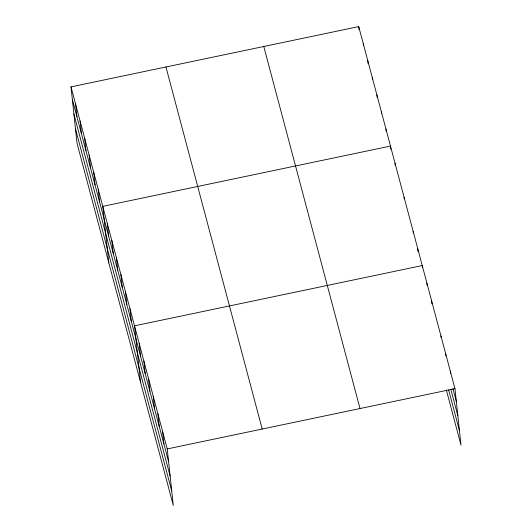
<?xml version="1.0" encoding="UTF-8"?>
<svg xmlns="http://www.w3.org/2000/svg" width="532" height="532" viewBox="0 0 532 532"><rect width="100%" height="100%" fill="white"/><g stroke="black" fill="none" stroke-linecap="round" stroke-linejoin="round"><path stroke-width="0.8" d="M71.009 86.876L167.241 448.928L173.279 505.4L77.04 143.347L71.009 86.876L358.721 26.6L454.96 388.653L460.991 445.124L446.335 389.969M167.241 448.928L454.96 388.653M452.918 388.566L456.316 401.354M450.85 389.417L457.859 415.798M448.616 389.916L459.449 430.681M263.779 46.49L360.011 408.543M165.951 66.985L262.19 429.038M72.365 99.577L168.597 461.63M73.908 114.021L170.14 476.074M75.497 128.904L171.736 490.956M450.285 371.063L450.538 373.451M445.61 353.481L445.863 355.861M440.935 335.898L441.108 337.481M431.585 300.726L431.924 303.898M426.91 283.137L427.169 285.524M422.408 267.144L422.242 265.554L134.523 325.83L140.554 382.302M417.7 248.484L418.039 251.663M413.164 231.42L413.337 233.003M404.094 197.279L404.26 198.868M395.017 163.144L395.269 165.525M390.821 149.253L390.481 146.074L102.762 206.356L108.801 262.828M385.946 129.01L386.199 131.391M381.404 111.939L381.577 113.529M376.869 94.876L377.122 97.256M372.334 77.805L372.5 79.394M367.798 60.734L368.137 63.913M363.256 43.671L363.429 45.253M358.721 26.6L359.06 29.779M162.566 431.346L163.923 444.047M157.891 413.756L159.254 426.458M153.216 396.174L154.579 408.875M148.548 378.584L149.904 391.293M143.873 361.002L145.229 373.703M139.198 343.419L140.554 356.121M129.988 308.76L131.344 321.468M125.446 291.696L126.809 304.397M120.91 274.625L122.267 287.327M116.375 257.561L117.732 270.263M111.84 240.491L113.196 253.192M107.298 223.42L108.661 236.128M98.227 189.286L99.584 201.987M93.692 172.215L95.048 184.923M89.15 155.151L90.513 167.853M84.615 138.081L85.971 150.782M80.079 121.01L81.436 133.718M75.544 103.946L76.901 116.648"/></g></svg>
